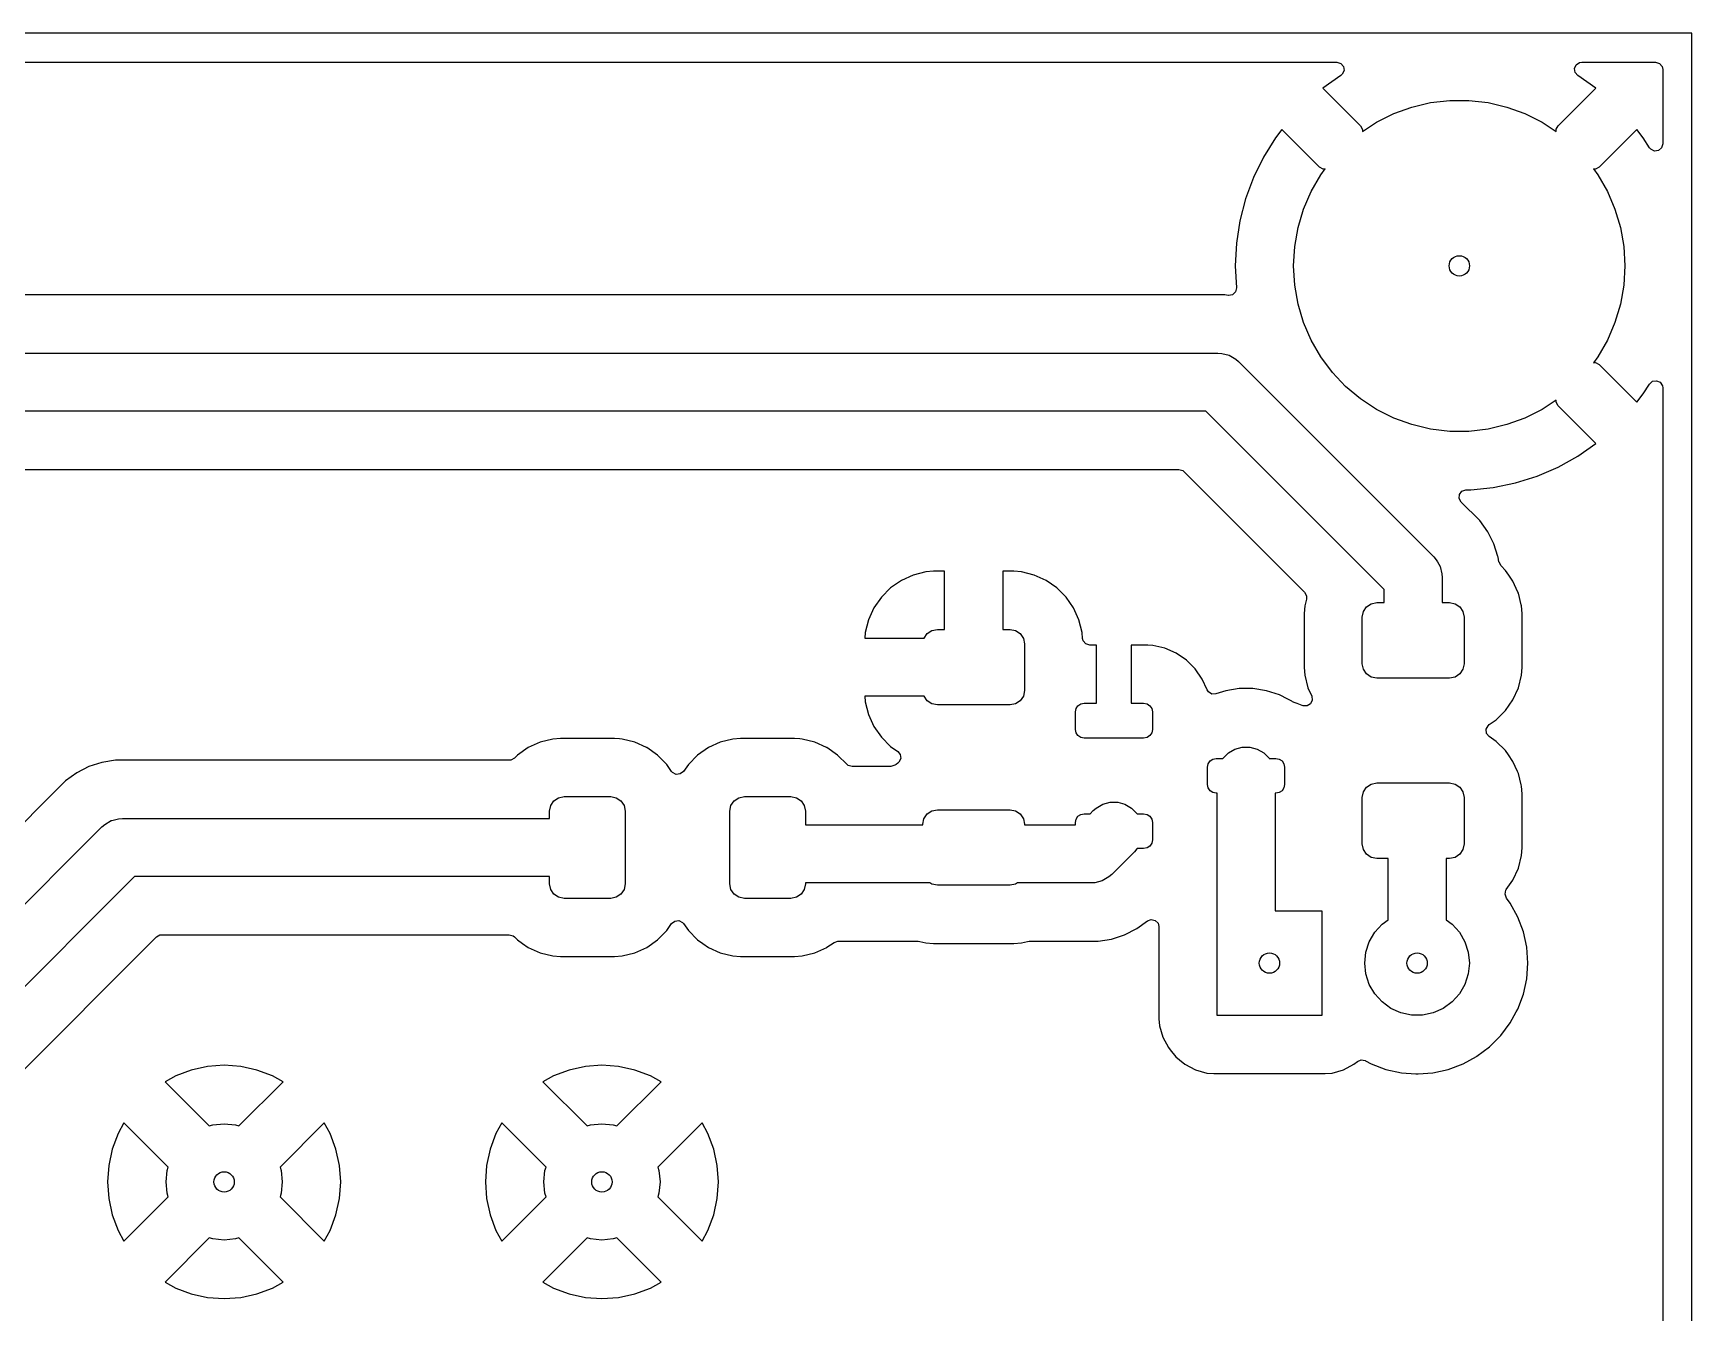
# Model space of a CAD drawing. Extents: x 50 to 210, y -150 to -70.
# Drawn here: x 181.46 to 210, y -92 to -70 of the extents above; entities that cross this region are included whole.
import ezdxf

# ---------------------------------------------------------------- set-up
doc = ezdxf.new("R2010")
doc.units = 0
doc.layers.add('BLACK', color=7, linetype='CONTINUOUS')

msp = doc.modelspace()

# ---------------------------------------------------------------- linework, layer by layer
at = {"layer": 'BLACK', "linetype": 'CONTINUOUS'}
for p, q in [((210, -70), (50, -70)), ((210, -150), (210, -70)), ((56.106663, -70.5005), (203.893337, -70.5005)), ((203.96345, -70.726726), (203.651178, -70.944072)), ((203.893337, -70.5005), (203.960376, -70.520185)), ((203.960376, -70.520185), (204.006131, -70.572989)), ((203.98705, -70.705703), (203.963073, -70.726184)), ((203.963073, -70.726184), (203.96345, -70.726726)), ((204.016075, -70.642147), (203.98705, -70.705703)), ((204.006131, -70.572989), (204.016075, -70.642147)), ((207.983689, -70.608584), (208.011815, -70.544626)), ((207.994606, -70.677596), (207.983689, -70.608584)), ((208.037362, -70.725558), (207.994606, -70.677596)), ((208.011815, -70.544626), (208.070055, -70.506027)), ((208.03655, -70.726726), (208.037362, -70.725558)), ((208.34882, -70.944072), (208.03655, -70.726726)), ((208.070055, -70.506027), (208.106663, -70.5005)), ((208.106663, -70.5005), (209.3755, -70.5005)), ((209.3755, -70.5005), (209.442539, -70.520185)), ((209.442539, -70.520185), (209.488294, -70.572989)), ((209.488294, -70.572989), (209.4995, -70.6245)), ((209.4995, -70.6245), (209.4995, -71.902689)), ((203.651178, -70.944072), (204.30098, -71.593874)), ((207.699018, -71.593873), (208.34882, -70.944072)), ((204.871173, -71.383084), (205.182611, -71.26973)), ((205.182611, -71.26973), (205.505103, -71.193298)), ((205.505103, -71.193298), (205.834287, -71.154822)), ((205.834287, -71.154822), (206.165713, -71.154822)), ((206.165713, -71.154822), (206.494897, -71.193298)), ((206.494897, -71.193298), (206.817389, -71.26973)), ((206.817389, -71.26973), (207.128827, -71.383084)), ((204.30098, -71.593874), (204.334465, -71.655197)), ((204.33185, -71.691749), (204.575, -71.531828)), ((204.575, -71.531828), (204.871173, -71.383084)), ((207.128827, -71.383084), (207.425, -71.531828)), ((207.425, -71.531828), (207.667865, -71.691563)), ((207.667183, -71.648511), (207.699018, -71.593873)), ((202.835999, -71.797792), (202.629438, -72.129186)), ((202.947123, -71.654229), (202.835999, -71.797792)), ((203.59539, -72.302497), (202.947123, -71.654229)), ((204.334465, -71.655197), (204.33185, -71.691749)), ((207.667865, -71.691563), (207.667183, -71.648511)), ((209.052875, -71.654229), (208.404609, -72.302496)), ((209.163996, -71.797786), (209.052875, -71.654229)), ((209.270268, -71.968281), (209.163996, -71.797786)), ((209.4995, -71.902689), (209.479815, -71.969728)), ((202.629438, -72.129186), (202.457468, -72.47977)), ((209.294297, -71.996402), (209.270268, -71.968281)), ((209.357853, -72.025427), (209.294297, -71.996402)), ((209.427011, -72.015483), (209.357853, -72.025427)), ((209.479815, -71.969728), (209.427011, -72.015483)), ((203.453147, -72.720922), (203.61886, -72.433899)), ((203.595621, -72.302728), (203.59539, -72.302497)), ((203.657032, -72.336051), (203.595621, -72.302728)), ((203.61886, -72.433899), (203.693731, -72.333329)), ((203.693731, -72.333329), (203.657032, -72.336051)), ((208.343286, -72.335981), (208.306272, -72.333333)), ((208.306272, -72.333333), (208.38114, -72.433899)), ((208.404609, -72.302496), (208.343286, -72.335981)), ((208.38114, -72.433899), (208.546853, -72.720922)), ((202.457462, -72.479785), (202.321845, -72.845962)), ((202.457468, -72.47977), (202.457462, -72.479785)), ((203.321876, -73.025243), (203.453147, -72.720922)), ((208.546853, -72.720922), (208.678124, -73.025243)), ((202.321845, -72.845962), (202.223962, -73.224009)), ((203.226822, -73.342745), (203.321876, -73.025243)), ((208.678124, -73.025243), (208.773178, -73.342745)), ((202.223962, -73.224009), (202.164829, -73.610001)), ((202.164829, -73.610001), (202.145052, -74)), ((203.169271, -73.669135), (203.226822, -73.342745)), ((208.773178, -73.342745), (208.830729, -73.669135)), ((203.15, -74), (203.169271, -73.669135)), ((208.830729, -73.669135), (208.85, -74)), ((202.145052, -74), (202.164293, -74.379424)), ((203.169271, -74.330865), (203.15, -74)), ((208.85, -74), (208.830729, -74.330865)), ((202.148029, -74.447374), (202.09761, -74.495745)), ((202.164293, -74.379424), (202.148029, -74.447374)), ((203.226822, -74.657255), (203.169271, -74.330865)), ((208.830729, -74.330865), (208.773178, -74.657255)), ((201.966263, -74.4995), (174.118092, -74.4995)), ((201.966269, -74.4995), (201.966263, -74.4995)), ((202.021055, -74.508177), (201.966269, -74.4995)), ((202.029044, -74.509178), (202.021055, -74.508177)), ((202.09761, -74.495745), (202.029044, -74.509178)), ((203.321876, -74.974757), (203.226822, -74.657255)), ((208.773178, -74.657255), (208.678124, -74.974757)), ((203.453147, -75.279078), (203.321876, -74.974757)), ((208.678124, -74.974757), (208.546853, -75.279078)), ((203.61886, -75.566101), (203.453147, -75.279078)), ((208.546853, -75.279078), (208.38114, -75.566101)), ((174, -75.5), (201.848171, -75.5)), ((201.848171, -75.5), (201.913419, -75.504277)), ((201.913419, -75.504277), (201.913434, -75.504277)), ((201.913434, -75.504277), (202.039513, -75.53806)), ((202.039513, -75.53806), (202.152552, -75.603323)), ((202.152552, -75.603323), (202.152567, -75.603338)), ((202.152567, -75.603338), (202.201724, -75.646447)), ((203.816773, -75.831945), (203.61886, -75.566101)), ((208.38114, -75.566101), (208.306269, -75.666669)), ((202.201724, -75.646447), (205.559232, -79.003954)), ((204.044211, -76.073015), (203.816773, -75.831945)), ((208.306269, -75.666669), (208.342965, -75.663947)), ((208.342965, -75.663947), (208.404376, -75.697269)), ((208.404376, -75.697269), (208.404609, -75.697502)), ((208.404609, -75.697502), (209.052875, -76.345769)), ((204.298098, -76.286051), (204.044211, -76.073015)), ((209.164002, -76.202205), (209.270268, -76.031718)), ((209.270268, -76.031718), (209.322435, -75.985238)), ((209.322435, -75.985238), (209.391449, -75.97434)), ((209.391449, -75.97434), (209.4554, -76.002484)), ((209.4554, -76.002484), (209.493983, -76.060735)), ((209.493983, -76.060735), (209.4995, -76.09731)), ((209.4995, -76.09731), (209.4995, -143.902689)), ((204.575, -76.468172), (204.298098, -76.286051)), ((204.871173, -76.616916), (204.575, -76.468172)), ((207.425, -76.468172), (207.128827, -76.616916)), ((207.668146, -76.308252), (207.425, -76.468172)), ((207.665533, -76.344802), (207.668146, -76.308252)), ((207.699018, -76.406125), (207.665533, -76.344802)), ((208.34882, -77.055926), (207.699018, -76.406125)), ((209.052875, -76.345769), (209.163999, -76.202209)), ((209.163999, -76.202209), (209.164002, -76.202205)), ((201.641065, -76.5), (174.207107, -76.5)), ((204.705679, -79.564614), (201.641065, -76.5)), ((205.182611, -76.73027), (204.871173, -76.616916)), ((205.505103, -76.806702), (205.182611, -76.73027)), ((206.817389, -76.73027), (206.494897, -76.806702)), ((207.128827, -76.616916), (206.817389, -76.73027)), ((205.834287, -76.845178), (205.505103, -76.806702)), ((206.165713, -76.845178), (205.834287, -76.845178)), ((206.494897, -76.806702), (206.165713, -76.845178)), ((207.697692, -77.460992), (208.03913, -77.271477)), ((208.03913, -77.271477), (208.348819, -77.055927)), ((208.348819, -77.055927), (208.34882, -77.055926)), ((174.902678, -77.5005), (201.175282, -77.5005)), ((201.175282, -77.5005), (201.242321, -77.520185)), ((201.242321, -77.520185), (201.262963, -77.536819)), ((201.262963, -77.536819), (203.336904, -79.61076)), ((206.966262, -77.731884), (207.338835, -77.614989)), ((207.338835, -77.614989), (207.697692, -77.460992)), ((206.003378, -77.930666), (206.04525, -77.874733)), ((206.04525, -77.874733), (206.110714, -77.850316)), ((206.110714, -77.850316), (206.11956, -77.85)), ((206.11956, -77.85), (206.195251, -77.85)), ((206.195251, -77.85), (206.583741, -77.810494)), ((206.583741, -77.810494), (206.966256, -77.731885)), ((206.966256, -77.731885), (206.966262, -77.731884)), ((205.998394, -78.000358), (206.003378, -77.930666)), ((206.031879, -78.061681), (205.998394, -78.000358)), ((206.350196, -78.379998), (206.031879, -78.061681)), ((206.489022, -78.571074), (206.350196, -78.379998)), ((206.590078, -78.769408), (206.489022, -78.571074)), ((205.559232, -79.003954), (205.602347, -79.053118)), ((206.596247, -78.781516), (206.590078, -78.769408)), ((206.596247, -78.781518), (206.596247, -78.781516)), ((206.596249, -78.781521), (206.596247, -78.781518)), ((206.665414, -78.99439), (206.596249, -78.781521)), ((206.669232, -79.00614), (206.665414, -78.99439)), ((206.682451, -79.08961), (206.669232, -79.00614)), ((196.605956, -79.315377), (196.401101, -79.408428)), ((196.824143, -79.2604), (196.605956, -79.315377)), ((196.956278, -79.250001), (196.824143, -79.2604)), ((196.956293, -79.25), (196.956278, -79.250001)), ((197.145476, -79.25), (196.956293, -79.25)), ((197.145476, -80.25), (197.145476, -79.25)), ((198.334672, -79.25), (198.145476, -79.25)), ((198.145476, -79.25), (198.145476, -80.25)), ((198.466808, -79.2604), (198.334672, -79.25)), ((198.684995, -79.315377), (198.466808, -79.2604)), ((198.88985, -79.408428), (198.684995, -79.315377)), ((205.602347, -79.053118), (205.602356, -79.053127)), ((205.602356, -79.053127), (205.623419, -79.08961)), ((205.623419, -79.08961), (205.667619, -79.166166)), ((205.667619, -79.166166), (205.701402, -79.292245)), ((205.701402, -79.292245), (205.701402, -79.29226)), ((205.701402, -79.29226), (205.705679, -79.357508)), ((206.683752, -79.096531), (206.682451, -79.08961)), ((206.717237, -79.157854), (206.683752, -79.096531)), ((206.794498, -79.235115), (206.717237, -79.157854)), ((206.794501, -79.235119), (206.794498, -79.235115)), ((206.794504, -79.235123), (206.794501, -79.235119)), ((206.853683, -79.320543), (206.794504, -79.235123)), ((206.922686, -79.420143), (206.853683, -79.320543)), ((196.21614, -79.536569), (196.057045, -79.695664)), ((196.216152, -79.536559), (196.21614, -79.536569)), ((196.401095, -79.408431), (196.216152, -79.536559)), ((196.401101, -79.408428), (196.401095, -79.408431)), ((198.889856, -79.408431), (198.88985, -79.408428)), ((199.074799, -79.536559), (198.889856, -79.408431)), ((199.074811, -79.536569), (199.074799, -79.536559)), ((199.233906, -79.695664), (199.074811, -79.536569)), ((203.336904, -79.61076), (203.370389, -79.672083)), ((204.705679, -79.789769), (204.705679, -79.564614)), ((205.705679, -79.357508), (205.705679, -79.789769)), ((207.009267, -79.61076), (206.922686, -79.420143)), ((207.015775, -79.625087), (207.009267, -79.61076)), ((195.928904, -79.880625), (195.835853, -80.08548)), ((195.928907, -79.880619), (195.928904, -79.880625)), ((196.057035, -79.695676), (195.928907, -79.880619)), ((196.057045, -79.695664), (196.057035, -79.695676)), ((199.233916, -79.695676), (199.233906, -79.695664)), ((199.362044, -79.880619), (199.233916, -79.695676)), ((199.362047, -79.880625), (199.362044, -79.880619)), ((199.455098, -80.08548), (199.362047, -79.880625)), ((203.340583, -79.843355), (203.330179, -79.975546)), ((203.340584, -79.843348), (203.340583, -79.843355)), ((203.369464, -79.728739), (203.340584, -79.843348)), ((203.370389, -79.672083), (203.369464, -79.728739)), ((204.349709, -79.944098), (204.403902, -79.862992)), ((204.403902, -79.862992), (204.485008, -79.808799)), ((204.485008, -79.808799), (204.580679, -79.789769)), ((204.580679, -79.789769), (204.705679, -79.789769)), ((205.705679, -79.789769), (205.830679, -79.789769)), ((205.830679, -79.789769), (205.92635, -79.808799)), ((205.92635, -79.808799), (206.007456, -79.862992)), ((206.007456, -79.862992), (206.061649, -79.944098)), ((207.015776, -79.62509), (207.015775, -79.625087)), ((207.066744, -79.827361), (207.015776, -79.62509)), ((207.070775, -79.843357), (207.066744, -79.827361)), ((207.081178, -79.975553), (207.070775, -79.843357)), ((195.835853, -80.08548), (195.780876, -80.303666)), ((199.510075, -80.303667), (199.455098, -80.08548)), ((203.330179, -79.975546), (203.330179, -80.903977)), ((204.330679, -80.039769), (204.349709, -79.944098)), ((204.330679, -80.839769), (204.330679, -80.039769)), ((206.061649, -79.944098), (206.080679, -80.039769)), ((206.080679, -80.039769), (206.080679, -80.839769)), ((207.081179, -80.903986), (207.081178, -79.975553)), ((195.780876, -80.303668), (195.773294, -80.399999)), ((195.773294, -80.399999), (195.773295, -80.4)), ((195.773295, -80.4), (196.792399, -80.4)), ((195.780876, -80.303666), (195.780876, -80.303668)), ((196.792399, -80.4), (196.843699, -80.323223)), ((196.843699, -80.323223), (196.924805, -80.26903)), ((196.924805, -80.26903), (197.020476, -80.25)), ((197.020476, -80.25), (197.145476, -80.25)), ((198.145476, -80.25), (198.270476, -80.25)), ((198.270476, -80.25), (198.366147, -80.26903)), ((198.366147, -80.26903), (198.447253, -80.323223)), ((198.447253, -80.323223), (198.501446, -80.404329)), ((198.501446, -80.404329), (198.520476, -80.5)), ((199.517991, -80.404247), (199.510075, -80.303667)), ((199.528815, -80.44603), (199.517991, -80.404247)), ((199.57457, -80.498834), (199.528815, -80.44603)), ((198.520476, -80.5), (198.520476, -81.3)), ((199.641609, -80.518519), (199.57457, -80.498834)), ((199.756991, -80.518519), (199.641609, -80.518519)), ((199.756991, -81.518519), (199.756991, -80.518519)), ((200.64048, -80.518519), (200.356991, -80.518519)), ((200.356991, -80.518519), (200.356991, -81.518519)), ((200.729046, -80.524666), (200.64048, -80.518519)), ((200.729061, -80.524668), (200.729046, -80.524666)), ((200.936508, -80.57346), (200.729061, -80.524668)), ((200.936523, -80.573465), (200.936508, -80.57346)), ((201.131481, -80.659547), (200.936523, -80.573465)), ((201.307311, -80.779993), (201.131481, -80.659547)), ((201.458016, -80.930698), (201.307311, -80.779993)), ((201.578459, -81.106524), (201.458016, -80.930698)), ((203.330179, -80.903977), (203.33018, -80.903992)), ((203.33018, -80.903992), (203.340583, -81.036182)), ((203.340583, -81.036182), (203.340584, -81.036189)), ((203.340584, -81.036189), (203.395581, -81.254447)), ((204.349709, -80.93544), (204.330679, -80.839769)), ((204.403902, -81.016546), (204.349709, -80.93544)), ((204.485008, -81.070739), (204.403902, -81.016546)), ((206.007456, -81.016546), (205.92635, -81.070739)), ((206.061649, -80.93544), (206.007456, -81.016546)), ((206.080679, -80.839769), (206.061649, -80.93544)), ((207.015775, -81.254452), (207.070775, -81.036181)), ((207.070775, -81.036181), (207.081179, -80.903986)), ((198.520476, -81.3), (198.501446, -81.395671)), ((201.660306, -81.29189), (201.578459, -81.106524)), ((201.682385, -81.32565), (201.660306, -81.29189)), ((201.980618, -81.304966), (201.812059, -81.359735)), ((201.980621, -81.304966), (201.980618, -81.304966)), ((202.213894, -81.268019), (201.980621, -81.304966)), ((202.213899, -81.268019), (202.213894, -81.268019)), ((202.450083, -81.268019), (202.213899, -81.268019)), ((202.450088, -81.268019), (202.450083, -81.268019)), ((202.683359, -81.304965), (202.450088, -81.268019)), ((202.907987, -81.377952), (202.683359, -81.304965)), ((203.395581, -81.254447), (203.395582, -81.25445)), ((203.395582, -81.25445), (203.459818, -81.395871)), ((204.580679, -81.089769), (204.485008, -81.070739)), ((205.830679, -81.089769), (204.580679, -81.089769)), ((205.92635, -81.070739), (205.830679, -81.089769)), ((206.922686, -81.459395), (207.015775, -81.254452)), ((196.792399, -81.4), (195.773295, -81.4)), ((195.773295, -81.4), (195.780876, -81.496332)), ((195.780876, -81.496332), (195.835853, -81.714519)), ((196.843699, -81.476777), (196.792399, -81.4)), ((196.924805, -81.53097), (196.843699, -81.476777)), ((197.020476, -81.55), (196.924805, -81.53097)), ((198.270476, -81.55), (197.020476, -81.55)), ((198.366147, -81.53097), (198.270476, -81.55)), ((198.447253, -81.476777), (198.366147, -81.53097)), ((198.501446, -81.395671), (198.447253, -81.476777)), ((199.405909, -81.611116), (199.438425, -81.562453)), ((199.438425, -81.562453), (199.487088, -81.529937)), ((199.487088, -81.529937), (199.544491, -81.518519)), ((199.544491, -81.518519), (199.756991, -81.518519)), ((200.356991, -81.518519), (200.569491, -81.518519)), ((200.569491, -81.518519), (200.626894, -81.529937)), ((200.626894, -81.529937), (200.675557, -81.562453)), ((200.675557, -81.562453), (200.708073, -81.611116)), ((201.742218, -81.36173), (201.682385, -81.32565)), ((201.812059, -81.359735), (201.742218, -81.36173)), ((203.048406, -81.4495), (202.907987, -81.377952)), ((203.118424, -81.485176), (203.048406, -81.4495)), ((203.118426, -81.485177), (203.118424, -81.485176)), ((203.118427, -81.485178), (203.118426, -81.485177)), ((203.130544, -81.493981), (203.118427, -81.485178)), ((203.175035, -81.514368), (203.130544, -81.493981)), ((203.211673, -81.522986), (203.175035, -81.514368)), ((203.211679, -81.522988), (203.211673, -81.522986)), ((203.296834, -81.560587), (203.211679, -81.522988)), ((203.311741, -81.566058), (203.296834, -81.560587)), ((203.381611, -81.5662), (203.311741, -81.566058)), ((203.440466, -81.528546), (203.381611, -81.5662)), ((203.469621, -81.46505), (203.440466, -81.528546)), ((203.459818, -81.395871), (203.469621, -81.46505)), ((206.794498, -81.644423), (206.922686, -81.459395)), ((195.835853, -81.714519), (195.928904, -81.919374)), ((199.394491, -81.668519), (199.405909, -81.611116)), ((199.394491, -81.968519), (199.394491, -81.668519)), ((200.708073, -81.611116), (200.719491, -81.668519)), ((200.719491, -81.668519), (200.719491, -81.968519)), ((206.493496, -81.905366), (206.513714, -81.887845)), ((206.513714, -81.887845), (206.635333, -81.803588)), ((206.635333, -81.803588), (206.794498, -81.644423)), ((190.403579, -82.134905), (190.185321, -82.189902)), ((190.403586, -82.134904), (190.403579, -82.134905)), ((190.535776, -82.124501), (190.403586, -82.134904)), ((190.535791, -82.1245), (190.535776, -82.124501)), ((191.464215, -82.1245), (190.535791, -82.1245)), ((191.464217, -82.1245), (191.464215, -82.1245)), ((191.552347, -82.131436), (191.464217, -82.1245)), ((191.596413, -82.134904), (191.552347, -82.131436)), ((191.59642, -82.134905), (191.596413, -82.134904)), ((191.814678, -82.189902), (191.59642, -82.134905)), ((193.503579, -82.134905), (193.285321, -82.189902)), ((193.503586, -82.134904), (193.503579, -82.134905)), ((193.635776, -82.124501), (193.503586, -82.134904)), ((193.635791, -82.1245), (193.635776, -82.124501)), ((194.564215, -82.1245), (193.635791, -82.1245)), ((194.564217, -82.1245), (194.564215, -82.1245)), ((194.652347, -82.131436), (194.564217, -82.1245)), ((194.696413, -82.134904), (194.652347, -82.131436)), ((194.69642, -82.134905), (194.696413, -82.134904)), ((194.914678, -82.189902), (194.69642, -82.134905)), ((195.928904, -81.919374), (195.928907, -81.91938)), ((195.928907, -81.91938), (196.057035, -82.104323)), ((196.057035, -82.104323), (196.057045, -82.104335)), ((196.057045, -82.104335), (196.21614, -82.26343)), ((199.405909, -82.025922), (199.394491, -81.968519)), ((199.438425, -82.074585), (199.405909, -82.025922)), ((199.487088, -82.107101), (199.438425, -82.074585)), ((199.544491, -82.118519), (199.487088, -82.107101)), ((199.880991, -82.118519), (199.544491, -82.118519)), ((200.232991, -82.118519), (199.880991, -82.118519)), ((200.569491, -82.118519), (200.232991, -82.118519)), ((200.626894, -82.107101), (200.569491, -82.118519)), ((200.675557, -82.074585), (200.626894, -82.107101)), ((200.708073, -82.025922), (200.675557, -82.074585)), ((200.719491, -81.968519), (200.708073, -82.025922)), ((206.462285, -81.967877), (206.493496, -81.905366)), ((206.469825, -82.037339), (206.462285, -81.967877)), ((206.513718, -82.091695), (206.469825, -82.037339)), ((206.635333, -82.17595), (206.513718, -82.091695)), ((206.794498, -82.335115), (206.635333, -82.17595)), ((189.743346, -82.463181), (189.682023, -82.496666)), ((189.795342, -82.411184), (189.743346, -82.463181)), ((189.795354, -82.411174), (189.795342, -82.411184)), ((189.980367, -82.282997), (189.795354, -82.411174)), ((189.980377, -82.282991), (189.980367, -82.282997)), ((190.185318, -82.189903), (189.980377, -82.282991)), ((190.185321, -82.189902), (190.185318, -82.189903)), ((191.814681, -82.189903), (191.814678, -82.189902)), ((192.01373, -82.280315), (191.814681, -82.189903)), ((192.019626, -82.282993), (192.01373, -82.280315)), ((192.01963, -82.282995), (192.019626, -82.282993)), ((192.019632, -82.282997), (192.01963, -82.282995)), ((192.204645, -82.411174), (192.019632, -82.282997)), ((192.20465, -82.411178), (192.204645, -82.411174)), ((192.204654, -82.411181), (192.20465, -82.411178)), ((192.363819, -82.570346), (192.204654, -82.411181)), ((192.895342, -82.411184), (192.736184, -82.570342)), ((192.895354, -82.411174), (192.895342, -82.411184)), ((193.080367, -82.282997), (192.895354, -82.411174)), ((193.080377, -82.282991), (193.080367, -82.282997)), ((193.285318, -82.189903), (193.080377, -82.282991)), ((193.285321, -82.189902), (193.285318, -82.189903)), ((194.914681, -82.189903), (194.914678, -82.189902)), ((195.11373, -82.280315), (194.914681, -82.189903)), ((195.119626, -82.282993), (195.11373, -82.280315)), ((195.11963, -82.282995), (195.119626, -82.282993)), ((195.119632, -82.282997), (195.11963, -82.282995)), ((195.304645, -82.411174), (195.119632, -82.282997)), ((195.30465, -82.411178), (195.304645, -82.411174)), ((195.304654, -82.411181), (195.30465, -82.411178)), ((195.304657, -82.411184), (195.304654, -82.411181)), ((195.466204, -82.572731), (195.304657, -82.411184)), ((196.21614, -82.26343), (196.216145, -82.263434)), ((196.216145, -82.263434), (196.337872, -82.347766)), ((196.337872, -82.347766), (196.381768, -82.402125)), ((196.381768, -82.402125), (196.389308, -82.471586)), ((201.932785, -82.468519), (201.935314, -82.464138)), ((201.935314, -82.464138), (202.02761, -82.371842)), ((202.02761, -82.371842), (202.140649, -82.306579)), ((202.140649, -82.306579), (202.266728, -82.272797)), ((202.266728, -82.272797), (202.397254, -82.272797)), ((202.397254, -82.272797), (202.523333, -82.306579)), ((202.523333, -82.306579), (202.636372, -82.371842)), ((202.636372, -82.371842), (202.728668, -82.464138)), ((202.728668, -82.464138), (202.731197, -82.468519)), ((206.794501, -82.335119), (206.794498, -82.335115)), ((206.794504, -82.335123), (206.794501, -82.335119)), ((206.844423, -82.407177), (206.794504, -82.335123)), ((206.922686, -82.520143), (206.844423, -82.407177)), ((182.213565, -82.716657), (182.022488, -82.855484)), ((182.424003, -82.609433), (182.213565, -82.716657)), ((182.648631, -82.536446), (182.424003, -82.609433)), ((182.881903, -82.4995), (182.648631, -82.536446)), ((189.655665, -82.4995), (182.881903, -82.4995)), ((189.682023, -82.496666), (189.655665, -82.4995)), ((192.363822, -82.57035), (192.363819, -82.570346)), ((192.363825, -82.570354), (192.363822, -82.57035)), ((192.448072, -82.691956), (192.363825, -82.570354)), ((192.465596, -82.712181), (192.448072, -82.691956)), ((192.528107, -82.743392), (192.465596, -82.712181)), ((192.597569, -82.735853), (192.528107, -82.743392)), ((192.651928, -82.691956), (192.597569, -82.735853)), ((192.736174, -82.570354), (192.651928, -82.691956)), ((192.736184, -82.570342), (192.736174, -82.570354)), ((195.486846, -82.589365), (195.466204, -82.572731)), ((195.553885, -82.60905), (195.486846, -82.589365)), ((196.216226, -82.60905), (195.553885, -82.60905)), ((196.220528, -82.608975), (196.216226, -82.60905)), ((196.286842, -82.586977), (196.220528, -82.608975)), ((196.310849, -82.570346), (196.286842, -82.586977)), ((196.337874, -82.551622), (196.310849, -82.570346)), ((196.358098, -82.534098), (196.337874, -82.551622)), ((196.389308, -82.471586), (196.358098, -82.534098)), ((201.669491, -82.618519), (201.680909, -82.561116)), ((201.669491, -82.918519), (201.669491, -82.618519)), ((201.680909, -82.561116), (201.713425, -82.512453)), ((201.713425, -82.512453), (201.762088, -82.479937)), ((201.762088, -82.479937), (201.819491, -82.468519)), ((201.819491, -82.468519), (201.932785, -82.468519)), ((202.731197, -82.468519), (202.844491, -82.468519)), ((202.844491, -82.468519), (202.901894, -82.479937)), ((202.901894, -82.479937), (202.950557, -82.512453)), ((202.950557, -82.512453), (202.983073, -82.561116)), ((202.983073, -82.561116), (202.994491, -82.618519)), ((202.994491, -82.618519), (202.994491, -82.918519)), ((207.000726, -82.691956), (206.922686, -82.520143)), ((207.015775, -82.725087), (207.000726, -82.691956)), ((207.015776, -82.72509), (207.015775, -82.725087)), ((207.06599, -82.924369), (207.015776, -82.72509)), ((182.022487, -82.855485), (173.414792, -91.463181)), ((182.022488, -82.855484), (182.022487, -82.855485)), ((201.680909, -82.975922), (201.669491, -82.918519)), ((201.713425, -83.024585), (201.680909, -82.975922)), ((201.762088, -83.057101), (201.713425, -83.024585)), ((202.950557, -83.024585), (202.901894, -83.057101)), ((202.983073, -82.975922), (202.950557, -83.024585)), ((202.994491, -82.918519), (202.983073, -82.975922)), ((204.349709, -83.044098), (204.403902, -82.962992)), ((204.403902, -82.962992), (204.485008, -82.908799)), ((204.485008, -82.908799), (204.580679, -82.889769)), ((204.580679, -82.889769), (205.830679, -82.889769)), ((205.830679, -82.889769), (205.92635, -82.908799)), ((205.92635, -82.908799), (206.007456, -82.962992)), ((206.007456, -82.962992), (206.061649, -83.044098)), ((207.070775, -82.943357), (207.06599, -82.924369)), ((207.081178, -83.075553), (207.070775, -82.943357)), ((190.35, -83.375), (190.36903, -83.279329)), ((190.36903, -83.279329), (190.423223, -83.198223)), ((190.423223, -83.198223), (190.504329, -83.14403)), ((190.504329, -83.14403), (190.6, -83.125)), ((190.6, -83.125), (191.4, -83.125)), ((191.4, -83.125), (191.495671, -83.14403)), ((191.495671, -83.14403), (191.576777, -83.198223)), ((191.576777, -83.198223), (191.63097, -83.279329)), ((191.63097, -83.279329), (191.65, -83.375)), ((193.45, -83.375), (193.46903, -83.279329)), ((193.46903, -83.279329), (193.523223, -83.198223)), ((193.523223, -83.198223), (193.604329, -83.14403)), ((193.604329, -83.14403), (193.7, -83.125)), ((193.7, -83.125), (194.5, -83.125)), ((194.5, -83.125), (194.595671, -83.14403)), ((194.595671, -83.14403), (194.676777, -83.198223)), ((194.676777, -83.198223), (194.73097, -83.279329)), ((194.73097, -83.279329), (194.75, -83.375)), ((199.703437, -83.364966), (199.75261, -83.321843)), ((199.75261, -83.321843), (199.865649, -83.256579)), ((199.865649, -83.256579), (199.991728, -83.222796)), ((199.991728, -83.222796), (200.122254, -83.222796)), ((200.122254, -83.222796), (200.248332, -83.256579)), ((200.248332, -83.256579), (200.361371, -83.321843)), ((200.361371, -83.321843), (200.453667, -83.414139)), ((201.819491, -83.068519), (201.762088, -83.057101)), ((201.831991, -83.068519), (201.819491, -83.068519)), ((201.831991, -85.585355), (201.831991, -83.068519)), ((202.844491, -83.068519), (202.831991, -83.068519)), ((202.831991, -83.068519), (202.831991, -85.087104)), ((202.901894, -83.057101), (202.844491, -83.068519)), ((204.330679, -83.139769), (204.349709, -83.044098)), ((204.330679, -83.939769), (204.330679, -83.139769)), ((206.061649, -83.044098), (206.080679, -83.139769)), ((206.080679, -83.139769), (206.080679, -83.939769)), ((207.081179, -84.003986), (207.081178, -83.075553)), ((182.646447, -83.646447), (182.69561, -83.603331)), ((182.69561, -83.603331), (182.695619, -83.603323)), ((182.695619, -83.603323), (182.808658, -83.53806)), ((182.808658, -83.53806), (182.819365, -83.535191)), ((182.819365, -83.535191), (182.934737, -83.504277)), ((182.934737, -83.504277), (182.934752, -83.504277)), ((182.934752, -83.504277), (183, -83.5)), ((183, -83.5), (190.35, -83.5)), ((190.35, -83.5), (190.35, -83.375)), ((191.65, -83.375), (191.65, -84.625)), ((193.45, -84.625), (193.45, -83.375)), ((194.75, -83.375), (194.75, -83.60955)), ((196.770476, -83.6), (196.789506, -83.504329)), ((196.770476, -83.60955), (196.770476, -83.6)), ((196.789506, -83.504329), (196.843699, -83.423223)), ((196.843699, -83.423223), (196.924805, -83.36903)), ((196.924805, -83.36903), (197.020476, -83.35)), ((197.020476, -83.35), (198.270476, -83.35)), ((198.270476, -83.35), (198.366147, -83.36903)), ((198.366147, -83.36903), (198.447253, -83.423223)), ((198.447253, -83.423223), (198.501446, -83.504329)), ((198.501446, -83.504329), (198.520476, -83.6)), ((198.520476, -83.6), (198.520476, -83.60955)), ((199.394491, -83.568519), (199.405909, -83.511116)), ((199.394491, -83.60955), (199.394491, -83.568519)), ((199.405909, -83.511116), (199.438425, -83.462453)), ((199.438425, -83.462453), (199.487088, -83.429937)), ((199.487088, -83.429937), (199.544491, -83.418519)), ((199.544491, -83.418519), (199.649884, -83.418519)), ((199.649884, -83.418519), (199.703437, -83.364966)), ((200.453667, -83.414139), (200.456196, -83.418519)), ((200.456196, -83.418519), (200.569491, -83.418519)), ((200.569491, -83.418519), (200.626894, -83.429937)), ((200.626894, -83.429937), (200.675557, -83.462453)), ((200.675557, -83.462453), (200.708073, -83.511116)), ((200.708073, -83.511116), (200.719491, -83.568519)), ((200.719491, -83.568519), (200.719491, -83.868519)), ((173.792894, -92.5), (182.646447, -83.646447)), ((194.75, -83.60955), (196.770476, -83.60955)), ((198.520476, -83.60955), (199.394491, -83.60955)), ((200.719491, -83.868519), (200.708073, -83.925922)), ((200.410544, -84.072073), (200.019513, -84.463103)), ((200.453667, -84.0229), (200.410544, -84.072073)), ((200.456196, -84.018519), (200.453667, -84.0229)), ((200.569491, -84.018519), (200.456196, -84.018519)), ((200.626894, -84.007101), (200.569491, -84.018519)), ((200.675557, -83.974585), (200.626894, -84.007101)), ((200.708073, -83.925922), (200.675557, -83.974585)), ((204.349709, -84.03544), (204.330679, -83.939769)), ((204.403902, -84.116546), (204.349709, -84.03544)), ((204.485008, -84.170739), (204.403902, -84.116546)), ((204.580679, -84.189769), (204.485008, -84.170739)), ((205.92635, -84.170739), (205.830679, -84.189769)), ((206.007456, -84.116546), (205.92635, -84.170739)), ((206.061649, -84.03544), (206.007456, -84.116546)), ((206.080679, -83.939769), (206.061649, -84.03544)), ((207.015775, -84.354452), (207.070775, -84.136181)), ((207.070775, -84.136181), (207.081179, -84.003986)), ((200.019513, -84.463103), (199.970356, -84.506211)), ((204.77374, -84.189769), (204.580679, -84.189769)), ((204.77374, -85.244008), (204.77374, -84.189769)), ((205.830679, -84.189769), (205.77374, -84.189769)), ((205.77374, -84.189769), (205.77374, -85.244008)), ((206.922686, -84.559395), (207.015775, -84.354452)), ((183.207106, -84.5), (174.353553, -93.353553)), ((190.35, -84.5), (183.207106, -84.5)), ((190.35, -84.625), (190.35, -84.5)), ((190.36903, -84.720671), (190.35, -84.625)), ((190.423223, -84.801777), (190.36903, -84.720671)), ((191.63097, -84.720671), (191.576777, -84.801777)), ((191.65, -84.625), (191.63097, -84.720671)), ((193.46903, -84.720671), (193.45, -84.625)), ((193.523223, -84.801777), (193.46903, -84.720671)), ((194.73097, -84.720671), (194.676777, -84.801777)), ((194.75, -84.625), (194.73097, -84.720671)), ((196.892748, -84.60955), (194.75, -84.60955)), ((194.75, -84.60955), (194.75, -84.625)), ((196.924805, -84.63097), (196.892748, -84.60955)), ((197.020476, -84.65), (196.924805, -84.63097)), ((198.270476, -84.65), (197.020476, -84.65)), ((198.366147, -84.63097), (198.270476, -84.65)), ((198.398204, -84.60955), (198.366147, -84.63097)), ((199.66596, -84.60955), (198.398204, -84.60955)), ((199.731208, -84.605273), (199.66596, -84.60955)), ((199.731223, -84.605273), (199.731208, -84.605273)), ((199.857302, -84.57149), (199.731223, -84.605273)), ((199.970341, -84.506227), (199.857302, -84.57149)), ((199.970356, -84.506211), (199.970341, -84.506227)), ((206.7866, -84.803882), (206.801452, -84.735609)), ((206.801452, -84.735609), (206.808356, -84.72442)), ((206.808356, -84.72442), (206.922682, -84.559401)), ((206.922682, -84.5594), (206.922686, -84.559395)), ((206.922682, -84.559401), (206.922682, -84.5594)), ((190.504329, -84.85597), (190.423223, -84.801777)), ((190.6, -84.875), (190.504329, -84.85597)), ((191.4, -84.875), (190.6, -84.875)), ((191.495671, -84.85597), (191.4, -84.875)), ((191.576777, -84.801777), (191.495671, -84.85597)), ((193.604329, -84.85597), (193.523223, -84.801777)), ((193.7, -84.875), (193.604329, -84.85597)), ((194.5, -84.875), (193.7, -84.875)), ((194.595671, -84.85597), (194.5, -84.875)), ((194.676777, -84.801777), (194.595671, -84.85597)), ((206.811017, -84.869346), (206.7866, -84.803882)), ((206.876625, -84.956988), (206.811017, -84.869346)), ((206.87663, -84.956996), (206.876625, -84.956988)), ((207.006909, -85.195584), (206.87663, -84.956996)), ((192.363819, -85.429654), (192.448073, -85.308039)), ((192.448073, -85.308039), (192.50243, -85.264146)), ((192.50243, -85.264146), (192.571892, -85.256606)), ((192.571892, -85.256606), (192.634403, -85.287817)), ((192.634403, -85.287817), (192.651923, -85.308035)), ((192.651923, -85.308035), (192.736181, -85.429654)), ((200.452394, -85.392893), (200.634607, -85.260506)), ((200.634607, -85.260506), (200.700411, -85.237027)), ((200.700411, -85.237027), (200.768465, -85.252852)), ((200.768465, -85.252852), (200.81716, -85.302958)), ((200.81716, -85.302958), (200.831491, -85.360825)), ((202.831991, -85.087104), (203.63374, -85.087104)), ((203.63374, -85.087104), (203.63374, -86.887104)), ((204.545625, -85.458097), (204.671522, -85.318274)), ((204.671522, -85.318274), (204.77374, -85.244008)), ((205.77374, -85.244008), (205.875958, -85.318274)), ((205.875958, -85.318274), (206.001855, -85.458097)), ((207.00691, -85.195588), (207.006909, -85.195584)), ((207.006912, -85.195591), (207.00691, -85.195588)), ((207.101915, -85.450303), (207.006912, -85.195591)), ((181.095688, -88.026339), (183.585208, -85.536819)), ((183.585208, -85.536819), (183.646531, -85.503334)), ((183.646531, -85.503334), (183.672889, -85.5005)), ((183.672889, -85.5005), (189.655665, -85.5005)), ((189.655665, -85.5005), (189.722704, -85.520185)), ((189.722704, -85.520185), (189.743346, -85.536819)), ((189.743346, -85.536819), (189.795346, -85.588819)), ((189.795346, -85.588819), (189.79535, -85.588822)), ((189.79535, -85.588822), (189.795354, -85.588825)), ((189.795354, -85.588825), (189.884377, -85.6505)), ((192.019626, -85.717007), (192.204654, -85.588819)), ((192.204654, -85.588819), (192.363819, -85.429654)), ((192.736181, -85.429654), (192.895346, -85.588819)), ((192.895346, -85.588819), (192.89535, -85.588822)), ((192.89535, -85.588822), (192.895354, -85.588825)), ((192.895354, -85.588825), (192.984377, -85.6505)), ((199.784057, -85.61005), (200.017328, -85.573103)), ((200.017328, -85.573103), (200.241952, -85.500118)), ((200.241952, -85.500118), (200.452394, -85.392893)), ((200.831491, -85.360825), (200.831491, -85.703449)), ((201.83374, -85.612036), (201.831991, -85.585355)), ((204.451549, -85.621041), (204.545625, -85.458097)), ((206.001855, -85.458097), (206.095931, -85.621041)), ((207.159701, -85.715944), (207.101915, -85.450303)), ((189.884377, -85.6505), (189.980374, -85.717007)), ((189.980374, -85.717007), (190.185317, -85.810096)), ((190.185317, -85.810096), (190.185321, -85.810097)), ((190.185321, -85.810097), (190.403579, -85.865094)), ((190.403579, -85.865094), (190.403581, -85.865094)), ((190.403581, -85.865094), (190.403588, -85.865096)), ((190.403588, -85.865096), (190.535783, -85.8755)), ((190.535783, -85.8755), (191.464216, -85.875499)), ((191.464216, -85.875499), (191.596412, -85.865096)), ((191.596412, -85.865096), (191.814683, -85.810096)), ((191.814683, -85.810096), (192.019626, -85.717007)), ((192.984377, -85.6505), (193.080374, -85.717007)), ((193.080374, -85.717007), (193.285317, -85.810096)), ((193.285317, -85.810096), (193.285321, -85.810097)), ((193.285321, -85.810097), (193.503579, -85.865094)), ((193.503579, -85.865094), (193.503581, -85.865094)), ((193.503581, -85.865094), (193.503588, -85.865096)), ((193.503588, -85.865096), (193.635783, -85.8755)), ((193.635783, -85.8755), (194.564216, -85.875499)), ((194.564216, -85.875499), (194.696412, -85.865096)), ((194.696412, -85.865096), (194.914683, -85.810096)), ((194.914683, -85.810096), (195.119626, -85.717007)), ((195.119626, -85.717007), (195.121161, -85.715944)), ((195.121161, -85.715944), (195.24215, -85.632122)), ((195.24215, -85.632122), (195.308466, -85.610125)), ((195.308466, -85.610125), (195.312766, -85.61005)), ((195.312766, -85.61005), (196.689444, -85.61005)), ((196.689444, -85.61005), (196.719742, -85.613808)), ((196.719742, -85.613808), (196.824064, -85.640096)), ((196.824064, -85.640096), (196.956259, -85.6505)), ((196.956259, -85.6505), (198.334692, -85.650499)), ((198.334692, -85.650499), (198.466888, -85.640096)), ((198.466888, -85.640096), (198.571209, -85.613808)), ((198.571209, -85.613808), (198.601508, -85.61005)), ((198.601508, -85.61005), (199.784057, -85.61005)), ((200.831491, -85.703449), (200.831713, -85.704851)), ((200.831713, -85.704851), (200.83324, -85.724249)), ((200.83324, -85.724249), (200.83324, -86.945132)), ((201.83374, -86.887104), (201.83374, -85.612036)), ((204.37374, -85.987104), (204.393407, -85.799983)), ((204.393407, -85.799983), (204.451549, -85.621041)), ((206.095931, -85.621041), (206.154073, -85.799983)), ((206.154073, -85.799983), (206.17374, -85.987104)), ((207.179095, -85.987104), (207.159701, -85.715944)), ((204.393407, -86.174225), (204.37374, -85.987104)), ((204.451549, -86.353167), (204.393407, -86.174225)), ((206.154073, -86.174225), (206.095931, -86.353167)), ((206.17374, -85.987104), (206.154073, -86.174225)), ((207.159701, -86.258264), (207.179095, -85.987104)), ((204.545625, -86.516111), (204.451549, -86.353167)), ((206.095931, -86.353167), (206.001855, -86.516111)), ((207.101915, -86.523905), (207.159701, -86.258264)), ((204.671522, -86.655934), (204.545625, -86.516111)), ((204.82374, -86.766527), (204.671522, -86.655934)), ((205.875958, -86.655934), (205.72374, -86.766527)), ((206.001855, -86.516111), (205.875958, -86.655934)), ((207.006912, -86.778617), (207.101915, -86.523905)), ((200.83324, -86.945132), (200.833241, -86.945138)), ((200.833241, -86.945138), (200.843853, -87.064519)), ((203.63374, -86.887104), (201.83374, -86.887104)), ((204.995625, -86.843055), (204.82374, -86.766527)), ((205.179664, -86.882174), (204.995625, -86.843055)), ((205.367816, -86.882174), (205.179664, -86.882174)), ((205.551855, -86.843055), (205.367816, -86.882174)), ((205.72374, -86.766527), (205.551855, -86.843055)), ((206.713711, -87.234846), (206.876627, -87.017217)), ((206.876627, -87.017217), (206.980328, -86.827303)), ((206.980328, -86.827303), (207.006909, -86.778623)), ((207.006909, -86.778621), (207.006912, -86.778617)), ((207.006909, -86.778623), (207.006909, -86.778621)), ((200.843853, -87.064519), (200.899829, -87.260149)), ((200.899829, -87.260149), (200.89983, -87.260152)), ((200.89983, -87.260152), (200.899831, -87.260153)), ((200.899831, -87.260153), (200.994042, -87.440511)), ((206.521482, -87.427075), (206.713711, -87.234846)), ((200.994042, -87.440511), (201.022776, -87.475751)), ((201.022776, -87.475751), (201.12263, -87.598213)), ((201.12263, -87.598213), (201.188556, -87.651968)), ((206.065259, -87.720273), (206.297031, -87.593716)), ((206.297031, -87.593716), (206.303853, -87.589991)), ((206.303853, -87.589991), (206.521482, -87.427075)), ((184.185104, -87.826109), (183.917041, -87.926091)), ((184.464637, -87.7653), (184.185104, -87.826109)), ((184.749999, -87.744891), (184.464637, -87.7653)), ((184.750001, -87.744891), (184.749999, -87.744891)), ((185.035362, -87.7653), (184.750001, -87.744891)), ((185.314895, -87.826109), (185.035362, -87.7653)), ((185.582958, -87.926091), (185.314895, -87.826109)), ((190.685104, -87.826109), (190.417041, -87.926091)), ((190.964637, -87.7653), (190.685104, -87.826109)), ((191.249999, -87.744891), (190.964637, -87.7653)), ((191.250001, -87.744891), (191.249999, -87.744891)), ((191.535362, -87.7653), (191.250001, -87.744891)), ((191.814895, -87.826109), (191.535362, -87.7653)), ((192.082958, -87.926091), (191.814895, -87.826109)), ((201.188556, -87.651968), (201.280333, -87.726802)), ((201.280333, -87.726802), (201.460691, -87.821013)), ((201.460691, -87.821013), (201.656322, -87.87699)), ((201.656322, -87.87699), (201.775703, -87.887604)), ((201.775703, -87.887604), (203.691776, -87.887603)), ((203.691776, -87.887603), (203.811158, -87.87699)), ((203.811158, -87.87699), (204.006789, -87.821013)), ((204.006789, -87.821013), (204.187147, -87.726802)), ((204.187147, -87.726802), (204.245676, -87.679076)), ((204.245676, -87.679076), (204.31007, -87.651968)), ((204.31007, -87.651968), (204.3789, -87.663977)), ((204.3789, -87.663977), (204.383463, -87.666347)), ((204.383463, -87.666347), (204.482221, -87.720273)), ((204.482221, -87.720273), (204.48222, -87.720273)), ((204.48222, -87.720273), (204.482224, -87.720274)), ((204.482224, -87.720274), (204.482227, -87.720276)), ((204.482227, -87.720276), (204.736939, -87.815279)), ((204.736939, -87.815279), (205.00258, -87.873065)), ((205.00258, -87.873065), (205.254345, -87.891071)), ((205.29184, -87.891164), (205.5449, -87.873065)), ((205.5449, -87.873065), (205.810541, -87.815279)), ((205.810541, -87.815279), (206.065253, -87.720276)), ((206.065253, -87.720276), (206.065257, -87.720273)), ((206.065257, -87.720273), (206.065259, -87.720273)), ((183.917035, -87.926094), (183.733448, -88.026339)), ((183.733448, -88.026339), (183.733448, -88.026341)), ((183.733448, -88.026341), (184.494612, -88.787505)), ((183.917041, -87.926091), (183.917035, -87.926094)), ((185.005387, -88.787505), (185.76655, -88.026341)), ((185.766548, -88.026339), (185.582957, -87.926091)), ((185.582957, -87.926091), (185.582958, -87.926091)), ((185.76655, -88.02634), (185.766548, -88.026339)), ((185.76655, -88.026341), (185.76655, -88.02634)), ((190.417035, -87.926094), (190.233448, -88.026339)), ((190.233448, -88.026339), (190.233448, -88.026341)), ((190.233448, -88.026341), (190.994612, -88.787505)), ((190.417041, -87.926091), (190.417035, -87.926094)), ((191.505387, -88.787505), (192.26655, -88.026341)), ((192.26655, -88.02634), (192.082957, -87.926091)), ((192.082957, -87.926091), (192.082958, -87.926091)), ((192.26655, -88.026341), (192.26655, -88.02634)), ((205.254345, -87.891071), (205.273739, -87.892459)), ((205.273739, -87.892459), (205.27374, -87.892459)), ((205.27374, -87.892459), (205.273741, -87.892459)), ((205.273741, -87.892459), (205.29184, -87.891164)), ((183.026339, -88.733448), (182.926094, -88.917035)), ((183.026341, -88.733448), (183.026339, -88.733448)), ((183.787505, -89.494612), (183.026341, -88.733448)), ((186.473657, -88.733448), (185.712493, -89.494611)), ((186.573908, -88.917042), (186.473657, -88.733448)), ((189.526339, -88.733448), (189.426094, -88.917035)), ((189.526341, -88.733448), (189.526339, -88.733448)), ((190.287505, -89.494612), (189.526341, -88.733448)), ((192.973657, -88.733448), (192.212493, -89.494611)), ((193.073908, -88.917042), (192.973657, -88.733448)), ((182.926091, -88.917041), (182.826109, -89.185104)), ((182.926094, -88.917035), (182.926091, -88.917041)), ((184.494612, -88.787505), (184.55491, -88.769215)), ((184.55491, -88.769215), (184.75, -88.75)), ((184.75, -88.75), (184.94509, -88.769215)), ((184.94509, -88.769215), (185.005387, -88.787505)), ((186.67389, -89.185104), (186.573908, -88.917042)), ((189.426091, -88.917041), (189.326109, -89.185104)), ((189.426094, -88.917035), (189.426091, -88.917041)), ((190.994612, -88.787505), (191.05491, -88.769215)), ((191.05491, -88.769215), (191.25, -88.75)), ((191.25, -88.75), (191.44509, -88.769215)), ((191.44509, -88.769215), (191.505387, -88.787505)), ((193.17389, -89.185104), (193.073908, -88.917042)), ((182.826109, -89.185104), (182.7653, -89.464637)), ((186.734699, -89.464637), (186.67389, -89.185104)), ((189.326109, -89.185104), (189.2653, -89.464637)), ((193.234699, -89.464637), (193.17389, -89.185104)), ((182.7653, -89.464637), (182.744891, -89.749998)), ((183.75, -89.75), (183.769215, -89.55491)), ((183.769215, -89.55491), (183.787505, -89.494612)), ((185.712493, -89.494611), (185.730785, -89.55491)), ((185.730785, -89.55491), (185.75, -89.75)), ((186.755109, -89.749998), (186.734699, -89.464637)), ((189.2653, -89.464637), (189.244891, -89.749998)), ((190.25, -89.75), (190.269215, -89.55491)), ((190.269215, -89.55491), (190.287505, -89.494612)), ((192.212493, -89.494611), (192.230785, -89.55491)), ((192.230785, -89.55491), (192.25, -89.75)), ((193.255109, -89.749998), (193.234699, -89.464637)), ((182.744891, -89.749998), (182.744891, -89.750001)), ((182.744891, -89.750001), (182.7653, -90.035362)), ((183.769215, -89.94509), (183.75, -89.75)), ((185.75, -89.75), (185.730785, -89.94509)), ((186.734699, -90.035362), (186.755109, -89.750001)), ((186.755109, -89.750001), (186.755109, -89.749998)), ((189.244891, -89.749998), (189.244891, -89.750001)), ((189.244891, -89.750001), (189.2653, -90.035362)), ((190.269215, -89.94509), (190.25, -89.75)), ((192.25, -89.75), (192.230785, -89.94509)), ((193.234699, -90.035362), (193.255109, -89.750001)), ((193.255109, -89.750001), (193.255109, -89.749998)), ((182.7653, -90.035362), (182.826109, -90.314895)), ((183.026341, -90.76655), (183.787505, -90.005386)), ((183.787505, -90.005386), (183.769215, -89.94509)), ((185.730785, -89.94509), (185.712494, -90.005387)), ((185.712494, -90.005387), (186.473657, -90.76655)), ((186.67389, -90.314895), (186.734699, -90.035362)), ((189.2653, -90.035362), (189.326109, -90.314895)), ((189.526341, -90.76655), (190.287505, -90.005386)), ((190.287505, -90.005386), (190.269215, -89.94509)), ((192.230785, -89.94509), (192.212494, -90.005387)), ((192.212494, -90.005387), (192.973657, -90.76655)), ((193.17389, -90.314895), (193.234699, -90.035362)), ((182.826109, -90.314895), (182.926091, -90.582958)), ((186.573908, -90.582957), (186.67389, -90.314895)), ((189.326109, -90.314895), (189.426091, -90.582958)), ((193.073908, -90.582957), (193.17389, -90.314895)), ((182.926091, -90.582958), (183.026341, -90.76655)), ((184.494612, -90.712494), (183.733448, -91.473657)), ((184.55491, -90.730785), (184.494612, -90.712494)), ((184.75, -90.75), (184.55491, -90.730785)), ((184.94509, -90.730785), (184.75, -90.75)), ((185.005387, -90.712494), (184.94509, -90.730785)), ((185.76655, -91.473657), (185.005387, -90.712494)), ((186.473658, -90.76655), (186.573908, -90.582957)), ((189.426091, -90.582958), (189.526341, -90.76655)), ((190.994612, -90.712494), (190.233448, -91.473657)), ((191.05491, -90.730785), (190.994612, -90.712494)), ((191.25, -90.75), (191.05491, -90.730785)), ((191.44509, -90.730785), (191.25, -90.75)), ((191.505387, -90.712494), (191.44509, -90.730785)), ((192.26655, -91.473657), (191.505387, -90.712494)), ((192.973658, -90.76655), (193.073908, -90.582957)), ((186.473657, -90.76655), (186.473658, -90.76655)), ((192.973657, -90.76655), (192.973658, -90.76655)), ((183.733448, -91.473657), (183.733448, -91.473658)), ((183.733448, -91.473658), (183.917042, -91.573908)), ((183.917042, -91.573908), (183.917041, -91.573908)), ((183.917041, -91.573908), (184.185104, -91.67389)), ((185.314895, -91.67389), (185.582957, -91.573908)), ((185.582957, -91.573908), (185.76655, -91.473658)), ((185.76655, -91.473658), (185.76655, -91.473657)), ((190.233448, -91.473657), (190.233448, -91.473658)), ((190.233448, -91.473658), (190.417042, -91.573908)), ((190.417042, -91.573908), (190.417041, -91.573908)), ((190.417041, -91.573908), (190.685104, -91.67389)), ((191.814895, -91.67389), (192.082957, -91.573908)), ((192.082957, -91.573908), (192.26655, -91.473658)), ((192.26655, -91.473658), (192.26655, -91.473657)), ((184.185104, -91.67389), (184.464637, -91.734699)), ((184.464637, -91.734699), (184.749999, -91.755109)), ((184.749999, -91.755109), (184.750001, -91.755109)), ((184.750001, -91.755109), (185.035362, -91.734699)), ((185.035362, -91.734699), (185.314895, -91.67389)), ((190.685104, -91.67389), (190.964637, -91.734699)), ((190.964637, -91.734699), (191.249999, -91.755109)), ((191.249999, -91.755109), (191.250001, -91.755109)), ((191.250001, -91.755109), (191.535362, -91.734699)), ((191.535362, -91.734699), (191.814895, -91.67389))]:
    msp.add_line(p, q, dxfattribs=at)
at = {"layer": 'BLACK'}
for centre in [(206, -74), (206, -74), (202.73374, -85.987104), (202.73374, -85.987104), (205.27374, -85.987104), (205.27374, -85.987104), (184.75, -89.75), (184.75, -89.75), (191.25, -89.75), (191.25, -89.75)]:
    msp.add_circle(centre, 0.175, dxfattribs=at)

doc.saveas('drawing.dxf')
